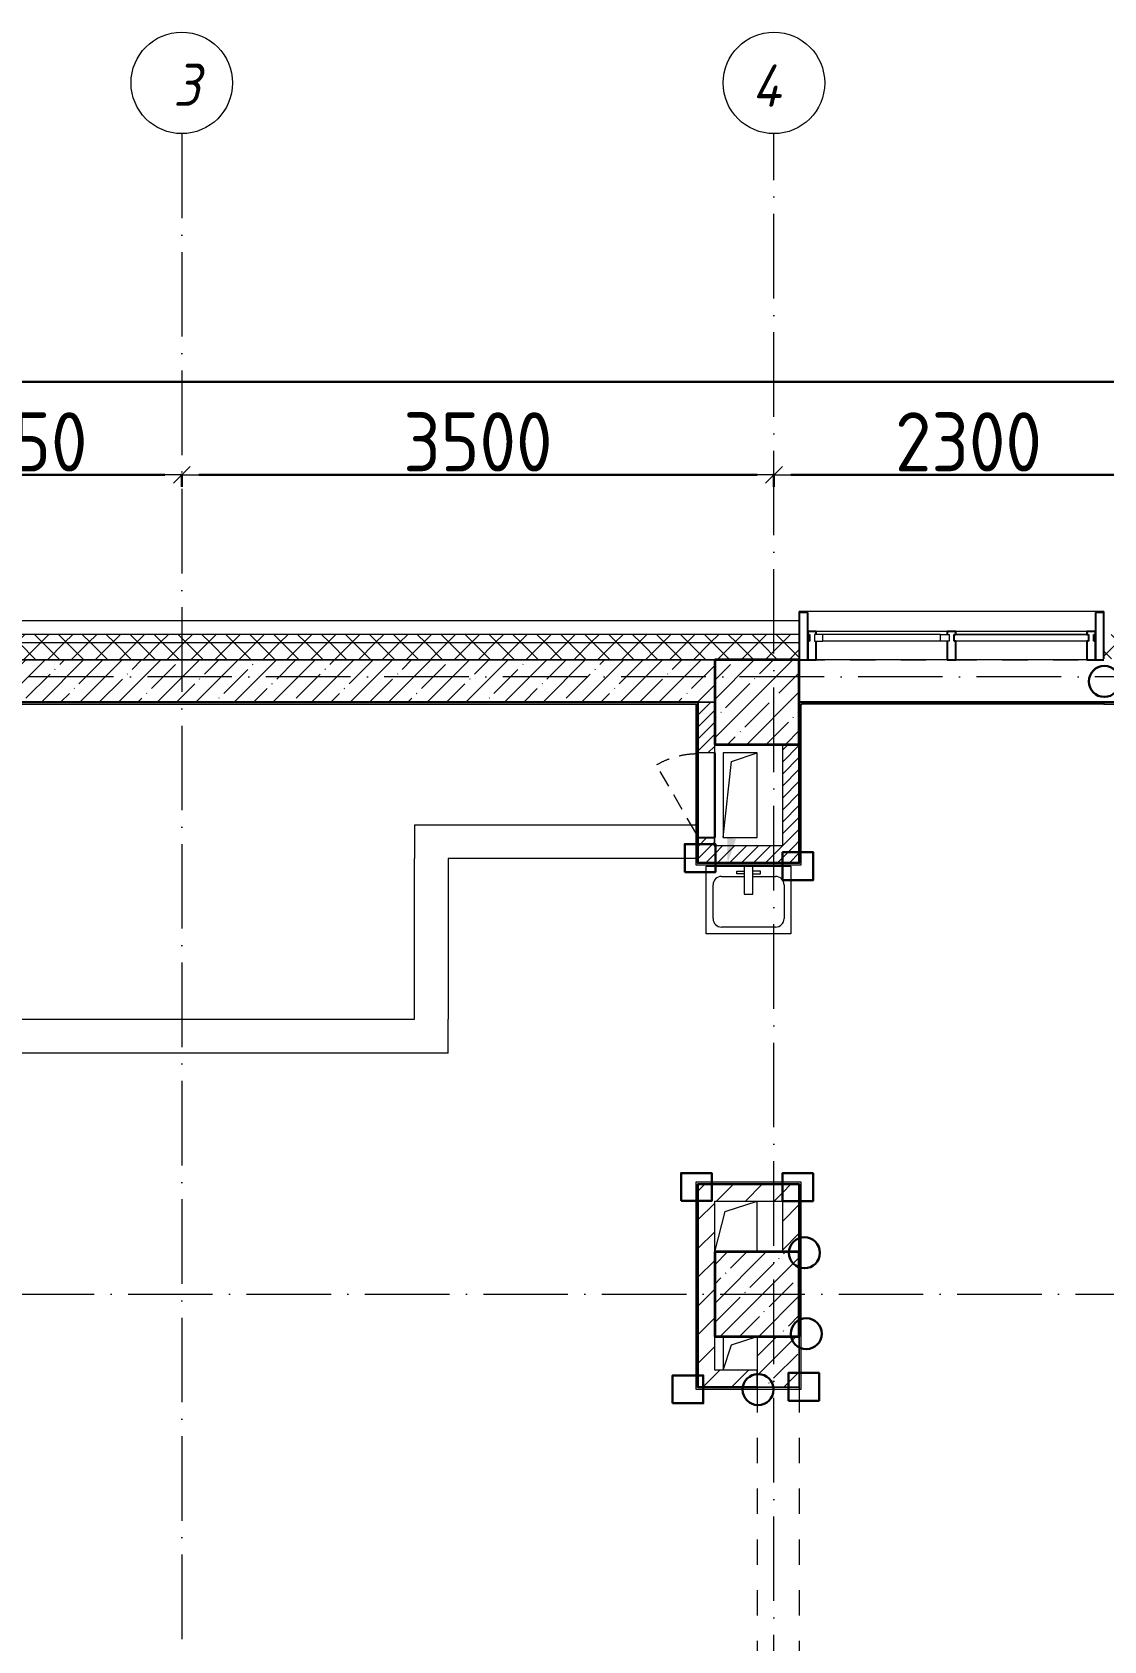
# Model space of a CAD drawing. Header units: millimetres. Extents: x -213536 to 1564669, y -45299 to 942238.
# Drawn here: x 434108 to 440442, y 468985 to 478497 of the extents above; entities that cross this region are included whole.
import ezdxf

# ---------------------------------------------------------------- set-up
doc = ezdxf.new("R2010")
doc.units = ezdxf.units.MM
for name, pattern in [('200_ШТРИХ_ш1п0_6_', [160, 100, -60]), ('50_200_ШТРИХ_1Т_ш5_п1_п1_', [700, 500, -100, 0, -100]), ('Штрих короткий', [300, 150, -150])]:
    doc.linetypes.add(name, pattern=pattern)
for name, color, linetype, lineweight in [('0-1', 7, 'Continuous', 5), ('0-2', 7, 'Continuous', 9), ('2) ПГП 4м', 4, 'Continuous', 30), ('3) ЖБ 4м', 3, 'Continuous', 30), ('3.1) ЖБ окна 1.2 м', 102, 'Continuous', 30), ('4) Метл уголки', 6, 'Continuous', 30), ('5) Швы', 2, 'Continuous', 30), ('6) Мини окна 0.4 -', 10, 'Continuous', 30), ('Импосты витража', 7, 'Continuous', 9), ('Импосты витража-1', 7, 'Continuous', 25), ('Каркас_Импост', 7, 'Continuous', 13), ('Несущие колонны', 7, 'Continuous', 9), ('Несущие колонны-1', 7, 'Continuous', 35), ('Обобщенные модели', 7, 'Continuous', 9), ('Общие ребра', 7, 'Continuous', 9), ('Окна', 7, 'Continuous', 9), ('Оси', 7, 'Continuous', 9), ('Оси-1', 7, 'Continuous', 20), ('Оси-2', 7, '50_200_ШТРИХ_1Т_ш5_п1_п1_', 9), ('Остекление-1', 7, 'Continuous', 9), ('Открывание в плане-2', 7, '200_ШТРИХ_ш1п0_6_', 9), ('Перемычка-1', 7, 'Штрих короткий', 9), ('Размеры', 7, 'Continuous', 15), ('Стены', 7, 'Continuous', 9), ('Стены-1', 7, 'Continuous', 13), ('Текстовые примечания', 7, 'Continuous', 9), ('Штриховка разреза-1', 7, 'Continuous', 9)]:
    doc.layers.add(name, color=color, linetype=linetype, lineweight=lineweight)
doc.layers.add('Каркас_Импост-2', color=7, linetype='Continuous', lineweight=9, true_color=0xaaaaaa)
doc.layers.add('Сантехнические приборы-1', color=7, linetype='Continuous', lineweight=9, true_color=0xaaaaaa)
doc.layers.get('0-2').off()
doc.styles.add('ISOCPEUR_I_1', font='isocpeui.ttf', dxfattribs={"width": 0.85, "height": 2.5})
doc.styles.add('СПДС', font='isocpeur.ttf', dxfattribs={"width": 0.9})
doc.dimstyles.new('Размера А3', dxfattribs={"dimtxt": 200, "dimasz": 100, "dimexe": 70, "dimexo": 100, "dimgap": 20, "dimtad": 1, "dimdec": 0, "dimrnd": 10, "dimzin": 0, "dimdsep": 46, "dimtxsty": 'СПДС', "dimblk": 'ARROWHEAD_6', "dimcen": 1, "dimclrd": 256, "dimclre": 256, "dimclrt": 256, "dimazin": 0, "dimtfac": 1, "dimtdec": 0, "dimtmove": 2, "dimatfit": 3, "dimfxl": 1, "dimtolj": 1, "dimtzin": 0, "dimarcsym": 0})
pattern_1 = [(45, (0, 0), (-70.71068, 70.71068), []), (135, (0, 0), (-70.71068, -70.71068), [])]
pattern_2 = [(45, (0, 0), (-35.35534, 35.35534), [])]
pattern_3 = [(45, (0, 0), (-114.04925, 114.04925), []), (45, (114.05, 0), (-114.04925, 114.04925), [201.612, -40.322, 3.353, -36.97])]
pattern_4 = [(45, (0, 0), (-84.8528, 84.8528), [])]

# ---------------------------------------------------------------- blocks, each defined once
blk = doc.blocks.new('Ось сетки - Круг_Ø6_00__ISO-2_5_0_9K_-16731441-АИ2_03_План отделки стен 3-го этажа _Часть 2_')
at = {"layer": 'Оси-1'}
blk.add_circle((0, 0), 3, dxfattribs=at)
blk = doc.blocks.new('ARROWHEAD_6')
at = {"color": 0, "linetype": 'Continuous'}
for p, q in [((0, 0), (-1, 0)), ((-0.5, -0.5), (0.5, 0.5))]:
    blk.add_line(p, q, dxfattribs=at)
blk = doc.blocks.new('*D4680')
at = {"layer": 'Defpoints', "color": 0, "transparency": 16777216}
for p in [(433042.1, 475985.4), (434992.1, 475985.4), (434992.1, 475879.3)]:
    blk.add_point(p, dxfattribs=at)
at = {"layer": 'Размеры', "lineweight": -2, "transparency": 16777216}
for p, q in [((433042.1, 475885.4), (433042.1, 475809.3)), ((433142.1, 475879.3), (434892.1, 475879.3)), ((434992.1, 475885.4), (434992.1, 475809.3))]:
    blk.add_line(p, q, dxfattribs=at)
at = {"layer": 'Размеры', "lineweight": -2, "transparency": 16777216, "xscale": 100, "yscale": 100, "zscale": 100, "rotation": 180}
blk.add_blockref('ARROWHEAD_6', (433042.1, 475879.3), dxfattribs=at)
at = {"layer": 'Размеры', "lineweight": -2, "transparency": 16777216, "xscale": 100, "yscale": 100, "zscale": 100}
blk.add_blockref('ARROWHEAD_6', (434992.1, 475879.3), dxfattribs=at)
at = {"layer": 'Размеры', "transparency": 16777216, "insert": (434017.1, 476074.3), "char_height": 350, "width": 2.3, "attachment_point": 5, "style": 'СПДС'}
blk.add_mtext('\\A1;1950', dxfattribs=at)
blk = doc.blocks.new('*D4681')
at = {"layer": 'Defpoints', "color": 0, "transparency": 16777216}
for p in [(434992.1, 475985.4), (438492.1, 475985.4), (438492.1, 475879.3)]:
    blk.add_point(p, dxfattribs=at)
at = {"layer": 'Размеры', "lineweight": -2, "transparency": 16777216}
for p, q in [((434992.1, 475885.4), (434992.1, 475809.3)), ((435092.1, 475879.3), (438392.1, 475879.3)), ((438492.1, 475885.4), (438492.1, 475809.3))]:
    blk.add_line(p, q, dxfattribs=at)
at = {"layer": 'Размеры', "lineweight": -2, "transparency": 16777216, "xscale": 100, "yscale": 100, "zscale": 100, "rotation": 180}
blk.add_blockref('ARROWHEAD_6', (434992.1, 475879.3), dxfattribs=at)
at = {"layer": 'Размеры', "lineweight": -2, "transparency": 16777216, "xscale": 100, "yscale": 100, "zscale": 100}
blk.add_blockref('ARROWHEAD_6', (438492.1, 475879.3), dxfattribs=at)
at = {"layer": 'Размеры', "transparency": 16777216, "insert": (436742.1, 476074.3), "char_height": 350, "width": 2.488, "attachment_point": 5, "style": 'СПДС'}
blk.add_mtext('\\A1;3500', dxfattribs=at)
blk = doc.blocks.new('*D4682')
at = {"layer": 'Defpoints', "color": 0, "transparency": 16777216}
for p in [(438492.1, 475985.4), (440792.1, 475985.4), (440792.1, 475879.3)]:
    blk.add_point(p, dxfattribs=at)
at = {"layer": 'Размеры', "lineweight": -2, "transparency": 16777216}
for p, q in [((438492.1, 475885.4), (438492.1, 475809.3)), ((438592.1, 475879.3), (440692.1, 475879.3)), ((440792.1, 475885.4), (440792.1, 475809.3))]:
    blk.add_line(p, q, dxfattribs=at)
at = {"layer": 'Размеры', "lineweight": -2, "transparency": 16777216, "xscale": 100, "yscale": 100, "zscale": 100, "rotation": 180}
blk.add_blockref('ARROWHEAD_6', (438492.1, 475879.3), dxfattribs=at)
at = {"layer": 'Размеры', "lineweight": -2, "transparency": 16777216, "xscale": 100, "yscale": 100, "zscale": 100}
blk.add_blockref('ARROWHEAD_6', (440792.1, 475879.3), dxfattribs=at)
at = {"layer": 'Размеры', "transparency": 16777216, "insert": (439642.1, 476074.3), "char_height": 350, "width": 2.488, "attachment_point": 5, "style": 'СПДС'}
blk.add_mtext('\\A1;2300', dxfattribs=at)
blk = doc.blocks.new('*D4688')
at = {"layer": 'Defpoints', "color": 0, "transparency": 16777216}
for p in [(430692.1, 476534.6), (456492.1, 476534.6), (456492.1, 476428.5)]:
    blk.add_point(p, dxfattribs=at)
at = {"layer": 'Размеры', "lineweight": -2, "transparency": 16777216}
for p, q in [((430692.1, 476434.6), (430692.1, 476358.5)), ((430792.1, 476428.5), (456392.1, 476428.5)), ((456492.1, 476434.6), (456492.1, 476358.5))]:
    blk.add_line(p, q, dxfattribs=at)
at = {"layer": 'Размеры', "lineweight": -2, "transparency": 16777216, "xscale": 100, "yscale": 100, "zscale": 100, "rotation": 180}
blk.add_blockref('ARROWHEAD_6', (430692.1, 476428.5), dxfattribs=at)
at = {"layer": 'Размеры', "lineweight": -2, "transparency": 16777216, "xscale": 100, "yscale": 100, "zscale": 100}
blk.add_blockref('ARROWHEAD_6', (456492.1, 476428.5), dxfattribs=at)
at = {"layer": 'Размеры', "transparency": 16777216, "insert": (443592.1, 476623.5), "char_height": 350, "width": 3.111, "attachment_point": 5, "style": 'СПДС'}
blk.add_mtext('\\A1;25800', dxfattribs=at)
blk = doc.blocks.new('BSC_Колонна _Прямоугольная - 500х500-V40-АИ2_03_План отделки стен 3-го этажа _Часть 2_')
at = {"layer": 'Несущие колонны'}
h = blk.add_hatch(dxfattribs=at)
h.set_pattern_fill('FP_48', color=256, style=0, pattern_type=2)
h.set_pattern_definition([(45, (-7700, -49300), (-114.04925, 114.04925), []), (45, (-7585.95, -49300), (-114.04925, 114.04925), [201.613, -40.323, 3.353, -36.97])])
h.paths.add_polyline_path([(-250, -250), (250, -250), (250, 250), (-250, 250), (-250, 155.7)], flags=0)
at = {"layer": 'Несущие колонны-1'}
for p, q in [((250, 250), (-250, 250)), ((-250, 250), (-250, -250)), ((250, -250), (250, 250)), ((-250, -250), (250, -250))]:
    blk.add_line(p, q, dxfattribs=at)
blk = doc.blocks.new('BSC_Колонна _Прямоугольная - 500х500-V50-АИ2_03_План отделки стен 3-го этажа _Часть 2_')
at = {"layer": 'Несущие колонны'}
h = blk.add_hatch(dxfattribs=at)
h.set_pattern_fill('FP_58', color=256, style=0, pattern_type=2)
h.set_pattern_definition([(45, (-7700, -45800), (-114.04925, 114.04925), []), (45, (-7585.95, -45800), (-114.04925, 114.04925), [201.613, -40.323, 3.353, -36.97])])
h.paths.add_polyline_path([(-250, -250), (250, -250), (250, 250), (-250, 250), (-250, -40.6)], flags=0)
at = {"layer": 'Несущие колонны-1'}
for p, q in [((250, 250), (-250, 250)), ((-250, 250), (-250, -250)), ((250, -250), (250, 250)), ((-250, -250), (250, -250))]:
    blk.add_line(p, q, dxfattribs=at)
blk = doc.blocks.new('Проем_Дверь_Прямоугольный - 1800х2700h_оконные проемы-25805030-АИ2_03_План отделки стен 3-го этажа _Часть 2_')
at = {"layer": 'Перемычка-1'}
for p, q in [((900, 125), (-900, 125)), ((900, -125), (-900, -125))]:
    blk.add_line(p, q, dxfattribs=at)
blk = doc.blocks.new('PNS_Панель прямоугольная2 - Нр_Стекло - 40мм-26243474-АИ2_03_План отделки стен 3-го этажа _Часть 2_')
at = {"layer": 'Каркас_Импост'}
for p, q in [((-397.5, 0), (-397.5, 40)), ((-397.5, 40), (-347.5, 40)), ((-347.5, 40), (-347.5, 0)), ((397.5, 40), (347.5, 40)), ((347.5, 40), (347.5, 0)), ((397.5, 0), (397.5, 40)), ((-347.5, 0), (-397.5, 0)), ((347.5, 0), (397.5, 0))]:
    blk.add_line(p, q, dxfattribs=at)
at = {"layer": 'Каркас_Импост-2'}
for p, q in [((-347.5, 40), (347.5, 40)), ((-347.5, 0), (347.5, 0))]:
    blk.add_line(p, q, dxfattribs=at)
blk = doc.blocks.new('Прямоугольный импост - Импост структурный с накладкой - 150мм-25647633-АИ2_03_План отделки стен 3-го этажа _Часть 2_')
at = {"layer": 'Импосты витража-1'}
for p, q in [((-25, 0), (-25, 17)), ((-25, 17), (25, 17)), ((-15, 0), (-25, 0)), ((-15, -40), (-15, 0)), ((25, 17), (25, 0)), ((-25, -150), (-25, -40)), ((-25, -40), (-15, -40)), ((25, -40), (25, -150)), ((25, -150), (-25, -150))]:
    blk.add_line(p, q, dxfattribs=at)
blk = doc.blocks.new('Прямоугольный импост - Импост структурный с накладкой - 150мм-25647642-АИ2_03_План отделки стен 3-го этажа _Часть 2_')
at = {"layer": 'Импосты витража'}
for p, q in [((27275, -100), (28050, -100)), ((27275, -267), (28050, -267))]:
    blk.add_line(p, q, dxfattribs=at)
blk = doc.blocks.new('Прямоугольный импост - Импост структурный с накладкой - 150мм-V161-АИ2_03_План отделки стен 3-го этажа _Часть 2_')
at = {"layer": 'Импосты витража-1'}
for p, q in [((-25, 0), (-25, 17)), ((-25, 17), (25, 17)), ((25, 0), (15, 0)), ((15, 0), (15, -40)), ((25, 17), (25, 0)), ((-25, -150), (-25, -40)), ((15, -40), (25, -40)), ((25, -40), (25, -150)), ((25, -150), (-25, -150))]:
    blk.add_line(p, q, dxfattribs=at)
blk = doc.blocks.new('PNS_Панель прямоугольная1 - Нр_Стекло - 40мм-25259299-АИ2_03_План отделки стен 3-го этажа _Часть 2_')
at = {"layer": 'Остекление-1'}
for p, q in [((-387.5, 40), (387.5, 40)), ((-397.5, 0), (397.5, 0)), ((387.5, 0), (-387.5, 0))]:
    blk.add_line(p, q, dxfattribs=at)
blk = doc.blocks.new('Прямоугольный импост - Импост структурный с накладкой - 150мм-25647644-АИ2_03_План отделки стен 3-го этажа _Часть 2_')
at = {"layer": 'Импосты витража-1'}
for p, q in [((-25, 0), (-25, 17)), ((-25, 17), (25, 17)), ((-15, 0), (-25, 0)), ((-15, -40), (-15, 0)), ((25, 0), (15, 0)), ((15, 0), (15, -40)), ((25, 17), (25, 0)), ((-25, -150), (-25, -40)), ((-25, -40), (-15, -40)), ((15, -40), (25, -40)), ((25, -40), (25, -150)), ((25, -150), (-25, -150))]:
    blk.add_line(p, q, dxfattribs=at)
blk = doc.blocks.new('Прямоугольный импост - Откос НВФ_50х280 мм-25993834-АИ2_03_План отделки стен 3-го этажа _Часть 2_')
at = {"layer": 'Импосты витража-1'}
for p, q in [((-50, 130), (0, 130)), ((-50, -150), (-50, 130)), ((0, 130), (0, -150)), ((0, -150), (-50, -150))]:
    blk.add_line(p, q, dxfattribs=at)
blk = doc.blocks.new('Прямоугольный импост - Откос НВФ_50х280 мм-25993838-АИ2_03_План отделки стен 3-го этажа _Часть 2_')
at = {"layer": 'Импосты витража-1'}
for p, q in [((0, 130), (-50, 130)), ((-50, 130), (-50, -150)), ((0, -144), (0, 130)), ((-50, -150), (0, -150))]:
    blk.add_line(p, q, dxfattribs=at)
blk = doc.blocks.new('Проем_Дверь_Прямоугольный - 1850х3300h_проемы без заполнения-26400613-АИ2_03_План отделки стен 3-го этажа _Часть 2_')
at = {"layer": 'Перемычка-1'}
for p, q in [((925, 125), (-925, 125)), ((925, -125), (-925, -125))]:
    blk.add_line(p, q, dxfattribs=at)
blk = doc.blocks.new('SND_2D_Раковина1 - 400х300-17910372-АИ2_03_План отделки стен 3-го этажа _Часть 2_')
at = {"layer": 'Сантехнические приборы-1'}
for p, q in [((-250, -220), (-250, 180)), ((-250, 180), (250, 180)), ((-160, 120), (-25, 120)), ((-70, 150), (-25, 150)), ((-70, 135), (-70, 150)), ((-25, 135), (-70, 135)), ((-25, 180), (-25, 15)), ((25, 15), (25, 180)), ((70, 150), (25, 150)), ((25, 135), (70, 135)), ((25, 120), (160, 120)), ((70, 135), (70, 150)), ((250, 180), (250, -220)), ((-210, -130), (-210, 70)), ((-25, 15), (25, 15)), ((210, 70), (210, -130)), ((160, -180), (-160, -180)), ((250, -220), (-250, -220))]:
    blk.add_line(p, q, dxfattribs=at)
for centre, start, end in [((-160, 70), 90, 180), ((160, 70), 0, 90), ((-160, -130), 180, 270), ((160, -130), 270, 0)]:
    blk.add_arc(centre, 50, start, end, dxfattribs=at)
blk = doc.blocks.new('AR_Отверстие Ниша - Лючок-32404686-АИ2_03_План отделки стен 3-го этажа _Часть 2_')
at = {"layer": 'Окна'}
for p, q in [((250, 50), (-250, 50)), ((-250, 50), (-250, -50)), ((-250, -50), (250, -50))]:
    blk.add_line(p, q, dxfattribs=at)
blk = doc.blocks.new('Л_Общий_Лючок - Лючок-V203-АИ2_03_План отделки стен 3-го этажа _Часть 2_')
at = {"layer": 'Окна'}
for p, q in [((524, 6), (-24, 6)), ((-24, 6), (-24, 0)), ((500, 0), (524, 0)), ((524, 6), (524, 0))]:
    blk.add_line(p, q, dxfattribs=at)
at = {"layer": 'Открывание в плане-2'}
blk.add_line((26.8, 12), (428.6, 244), dxfattribs=at)
blk.add_arc((6, 0), 488, 1.41609, 30, dxfattribs=at)
blk = doc.blocks.new('154_Фахверк_СКБ_Швеллер - Тип_100_3960_зеркало-29769493-АИ2_03_План отделки стен 3-го этажа _Часть 2_')
at = {"layer": 'Обобщенные модели'}
for p, q in [((175, 50), (125, 50)), ((125, 50), (125, -50)), ((128, 47), (175, 47)), ((128, -47), (128, 47)), ((175, 47), (175, 50)), ((125, -50), (175, -50)), ((175, -47), (128, -47)), ((175, -50), (175, -47))]:
    blk.add_line(p, q, dxfattribs=at)
blk = doc.blocks.new('AR_Отверстие прямоугольное _в плите_ - AR_Отверстие прямоугольное _в плите_-V211-АИ2_03_План отделки стен 3-го этажа _Часть 2_')
at = {"layer": 'Обобщенные модели'}
for p, q in [((100, 250), (-100, 250)), ((-100, 250), (-100, -250)), ((-100, -250), (-50, 200)), ((-50, 200), (100, 250)), ((100, -250), (100, 250)), ((-100, -250), (100, -250))]:
    blk.add_line(p, q, dxfattribs=at)
blk = doc.blocks.new('AR_Отверстие прямоугольное _в плите_ - AR_Отверстие прямоугольное _в плите_-V254-АИ2_03_План отделки стен 3-го этажа _Часть 2_')
at = {"layer": 'Обобщенные модели'}
for p, q in [((-100, 100), (-100, -100)), ((-50, 50), (100, 100)), ((-100, -100), (-50, 50))]:
    blk.add_line(p, q, dxfattribs=at)
blk = doc.blocks.new('AR_Отверстие прямоугольное _в плите_ - AR_Отверстие прямоугольное _в плите_-V257-АИ2_03_План отделки стен 3-го этажа _Часть 2_')
at = {"layer": 'Обобщенные модели'}
for p, q in [((-62.5, 87.5), (125, 150)), ((125, -150), (125, 150)), ((-125, -150), (-62.5, 87.5))]:
    blk.add_line(p, q, dxfattribs=at)
blk = doc.blocks.new('Отлив_СКБ - Отлив витража_120_НВФ-V269-АИ2_03_План отделки стен 3-го этажа _Часть 2_')
at = {"layer": 'Окна'}
for p, q in [((0, 113), (0, 120)), ((1800, 120), (0, 120)), ((1800, 120), (1800, 113)), ((50, 2), (1750, 2))]:
    blk.add_line(p, q, dxfattribs=at)
blk = doc.blocks.new('0125-Р-ОО-Ш2-АР-о_23_10_2024_rvt-1-АИ2_03_План отделки стен 3-го этажа _Часть 2_')
at = {"layer": 'Штриховка разреза-1'}
h = blk.add_hatch(dxfattribs=at)
h.set_pattern_fill('FP_81', color=256, style=0, pattern_type=2)
h.set_pattern_definition(pattern_1)
h.paths.add_polyline_path([(26130, 49650), (26130, 49700), (17950, 49700), (17950, 49650), (23901.5, 49650)], flags=0)
h.paths.add_polyline_path([(15750, 49650), (16950, 49650), (16950, 49700), (15750, 49700)], flags=0)
h.paths.add_polyline_path([(13950, 49650), (13950, 49700), (9750, 49700), (9750, 49650), (12717.6, 49650)], flags=0)
h.paths.add_polyline_path([(7950, 49650), (7950, 49700), (-200, 49700), (-200, 49650), (7125.7, 49650)], flags=0)
h = blk.add_hatch(dxfattribs=at)
h.set_pattern_fill('FP_81', color=256, style=0, pattern_type=2)
h.set_pattern_definition(pattern_1)
h.paths.add_polyline_path([(26130, 49550), (26130, 49650), (17950, 49650), (17950, 49550), (26050, 49550)], flags=0)
h.paths.add_polyline_path([(16950, 49550), (16950, 49650), (15750, 49650), (15750, 49556), (15825, 49556), (15825, 49550), (16450, 49550)], flags=0)
h.paths.add_polyline_path([(13875, 49550), (13875, 49556), (13950, 49556), (13950, 49650), (9750, 49650), (9750, 49556), (9825, 49556), (9825, 49550), (12717.6, 49550)], flags=0)
h.paths.add_polyline_path([(7950, 49550), (7950, 49650), (-100, 49650), (-100, 49550), (7450, 49550)], flags=0)
h = blk.add_hatch(dxfattribs=at)
h.set_pattern_fill('FP_2', color=256, style=0, pattern_type=2)
h.set_pattern_definition(pattern_3)
h.paths.add_polyline_path([(7450, 49300), (7450, 49550), (400, 49550), (400, 49300), (7125.7, 49300)], flags=0)
h = blk.add_hatch(dxfattribs=at)
h.set_pattern_fill('FP_92', color=256, style=0, pattern_type=2)
h.set_pattern_definition(pattern_2)
h.paths.add_polyline_path([(7350, 48350), (7450, 48350), (7450, 48450), (7447, 48450), (7447, 48497), (7353, 48497), (7353, 48450), (7350, 48450)], flags=0)
h.paths.add_polyline_path([(7351, 49000), (7450, 49000), (7450, 49300), (7350, 49300), (7350, 49000)], flags=0)
h = blk.add_hatch(dxfattribs=at)
h.set_pattern_fill('FP_92', color=256, style=0, pattern_type=2)
h.set_pattern_definition(pattern_2)
h.paths.add_polyline_path([(7950, 48450), (7950, 49050), (7850, 49050), (7850, 48450)], flags=0)
h = blk.add_hatch(dxfattribs=at)
h.set_pattern_fill('FP_92', color=256, style=0, pattern_type=2)
h.set_pattern_definition(pattern_2)
h.paths.add_polyline_path([(7456.4, 48350), (7950, 48350), (7950, 48450), (7450, 48450), (7450, 48350)], flags=0)
h = blk.add_hatch(dxfattribs=at)
h.set_pattern_fill('FP_3', color=256, style=0, pattern_type=2)
h.set_pattern_definition(pattern_4)
h.paths.add_polyline_path([(7450, 45350), (7450, 46450), (7350, 46450), (7350, 45350)], flags=0)
h = blk.add_hatch(dxfattribs=at)
h.set_pattern_fill('FP_3', color=256, style=0, pattern_type=2)
h.set_pattern_definition(pattern_4)
h.paths.add_polyline_path([(7850, 46350), (7850, 46450), (7450, 46450), (7450, 46350)], flags=0)
h = blk.add_hatch(dxfattribs=at)
h.set_pattern_fill('FP_3', color=256, style=0, pattern_type=2)
h.set_pattern_definition(pattern_4)
h.paths.add_polyline_path([(7950, 46050), (7950, 46450), (7850, 46450), (7850, 46050)], flags=0)
h = blk.add_hatch(dxfattribs=at)
h.set_pattern_fill('FP_2', color=256, style=0, pattern_type=2)
h.set_pattern_definition(pattern_3)
h.paths.add_polyline_path([(7950, 40550), (7950, 40550), (7950, 43400), (7700, 43400), (7700, 40550)], flags=0)
h.paths.add_polyline_path([(7950, 45250), (7950, 45550), (7700, 45550), (7700, 45250)], flags=0)
h = blk.add_hatch(dxfattribs=at)
h.set_pattern_fill('FP_3', color=256, style=0, pattern_type=2)
h.set_pattern_definition(pattern_4)
h.paths.add_polyline_path([(7700, 45250), (7700, 45350), (7350, 45350), (7350, 45250)], flags=0)
at = {"layer": 'Общие ребра'}
for p, q in [((7950, 49700), (-100, 49700)), ((7950, 49650), (-100, 49650))]:
    blk.add_line(p, q, dxfattribs=at)
at = {"layer": 'Стены'}
for p, q in [((9750, 49300), (7967, 49300)), ((5675, 48575), (7338, 48575)), ((5675, 48575), (5675, 48375)), ((5675, 47425), (5675, 48375)), ((7338, 48375), (5875, 48375)), ((5875, 48375), (5875, 47425)), ((750, 47425), (5675, 47425)), ((5875, 47225), (5875, 47425)), ((5875, 47225), (550, 47225))]:
    blk.add_line(p, q, dxfattribs=at)
at = {"layer": 'Стены-1'}
for p, q in [((7950, 49780), (-100, 49780)), ((7950, 49550), (7950, 49780)), ((400, 49550), (7450, 49550)), ((7450, 49550), (400, 49550)), ((400, 49300), (7450, 49300)), ((7350, 49300), (7350, 49024)), ((7450, 49300), (7350, 49300)), ((7450, 49000), (7450, 49050)), ((7850, 49050), (7850, 48450)), ((7950, 48450), (7950, 49050)), ((7350, 48450), (7350, 48350)), ((7850, 48450), (7450, 48450)), ((7950, 48350), (7950, 48450)), ((7350, 48350), (7450, 48350)), ((7450, 48350), (7950, 48350)), ((7450, 46450), (7350, 46450)), ((7350, 46450), (7350, 45350)), ((7850, 46450), (7450, 46450)), ((7950, 46450), (7850, 46450)), ((7950, 46050), (7950, 46450)), ((7450, 46050), (7450, 46350)), ((7450, 46350), (7850, 46350)), ((7850, 46350), (7850, 46050)), ((7450, 45350), (7450, 45550)), ((7700, 45550), (7700, 45250)), ((7950, 45250), (7950, 45550)), ((7350, 45350), (7350, 45250)), ((7700, 45350), (7450, 45350)), ((7700, 45250), (7700, 45350)), ((7350, 45250), (7700, 45250)), ((7700, 45250), (7950, 45250))]:
    blk.add_line(p, q, dxfattribs=at)
at = {"layer": '0-2'}
for name, p in [('Отлив_СКБ - Отлив витража_120_НВФ-V269-АИ2_03_План отделки стен 3-го этажа _Часть 2_', (7950, 49717)), ('Прямоугольный импост - Откос НВФ_50х280 мм-25993838-АИ2_03_План отделки стен 3-го этажа _Часть 2_', (9750, 49700)), ('BSC_Колонна _Прямоугольная - 500х500-V40-АИ2_03_План отделки стен 3-го этажа _Часть 2_', (7700, 49300)), ('AR_Отверстие прямоугольное _в плите_ - AR_Отверстие прямоугольное _в плите_-V211-АИ2_03_План отделки стен 3-го этажа _Часть 2_', (7600, 48750)), ('SND_2D_Раковина1 - 400х300-17910372-АИ2_03_План отделки стен 3-го этажа _Часть 2_', (7650, 48150)), ('AR_Отверстие прямоугольное _в плите_ - AR_Отверстие прямоугольное _в плите_-V257-АИ2_03_План отделки стен 3-го этажа _Часть 2_', (7575, 46200)), ('BSC_Колонна _Прямоугольная - 500х500-V50-АИ2_03_План отделки стен 3-го этажа _Часть 2_', (7700, 45800)), ('AR_Отверстие прямоугольное _в плите_ - AR_Отверстие прямоугольное _в плите_-V254-АИ2_03_План отделки стен 3-го этажа _Часть 2_', (7600, 45450))]:
    blk.add_blockref(name, p, dxfattribs=at)
at = {"layer": '0-2', "extrusion": (0, 0, -1)}
for name, p in [('Прямоугольный импост - Откос НВФ_50х280 мм-25993834-АИ2_03_План отделки стен 3-го этажа _Часть 2_', (-7950, 49700)), ('Прямоугольный импост - Импост структурный с накладкой - 150мм-V161-АИ2_03_План отделки стен 3-го этажа _Часть 2_', (-8025, 49700)), ('Прямоугольный импост - Импост структурный с накладкой - 150мм-25647633-АИ2_03_План отделки стен 3-го этажа _Часть 2_', (-8850, 49700)), ('Прямоугольный импост - Импост структурный с накладкой - 150мм-25647644-АИ2_03_План отделки стен 3-го этажа _Часть 2_', (-9675, 49700))]:
    blk.add_blockref(name, p, dxfattribs=at)
at = {"layer": '0-2'}
for name, p, rotation in [('PNS_Панель прямоугольная2 - Нр_Стекло - 40мм-26243474-АИ2_03_План отделки стен 3-го этажа _Часть 2_', (8437.5, 49700), 180), ('Прямоугольный импост - Импост структурный с накладкой - 150мм-25647642-АИ2_03_План отделки стен 3-го этажа _Часть 2_', (36100, 49450), 180), ('PNS_Панель прямоугольная1 - Нр_Стекло - 40мм-25259299-АИ2_03_План отделки стен 3-го этажа _Часть 2_', (9262.5, 49700), 180), ('Прямоугольный импост - Импост структурный с накладкой - 150мм-25647642-АИ2_03_План отделки стен 3-го этажа _Часть 2_', (36925, 49450), 180), ('Проем_Дверь_Прямоугольный - 1800х2700h_оконные проемы-25805030-АИ2_03_План отделки стен 3-го этажа _Часть 2_', (8850, 49425), 180), ('Л_Общий_Лючок - Лючок-V203-АИ2_03_План отделки стен 3-го этажа _Часть 2_', (7350, 48500), 89.99999999999986), ('AR_Отверстие Ниша - Лючок-32404686-АИ2_03_План отделки стен 3-го этажа _Часть 2_', (7400, 48750), 269.9999999999998), ('154_Фахверк_СКБ_Швеллер - Тип_100_3960_зеркало-29769493-АИ2_03_План отделки стен 3-го этажа _Часть 2_', (7400, 48625), 269.9999999999998), ('Проем_Дверь_Прямоугольный - 1850х3300h_проемы без заполнения-26400613-АИ2_03_План отделки стен 3-го этажа _Часть 2_', (7825, 44325), 89.99999999999991)]:
    blk.add_blockref(name, p, dxfattribs=dict(at, rotation=rotation))
blk = doc.blocks.new('3этНиз')
at = {"layer": 'Текстовые примечания'}
blk.add_hatch(color=256, dxfattribs=at).paths.add_polyline_path([(438218, 473582.3), (438267.8, 473726.3), (438215.6, 473734.6)], flags=0)
at = {"layer": 'Стены'}
for p, q in [((438659.1, 474535.4), (440442.1, 474535.4)), ((440442.1, 474523.4), (438659.1, 474523.4)), ((438642.1, 473585.4), (438042.1, 473585.4)), ((438042.1, 473573.4), (438642.1, 473573.4))]:
    blk.add_line(p, q, dxfattribs=at)
at = {"layer": 'Стены-1'}
for p, q in [((438042.1, 474535.4), (431092.1, 474535.4)), ((431104.1, 474523.4), (438030.1, 474523.4)), ((438030.1, 474523.4), (438030.1, 473573.4)), ((438042.1, 474259.4), (438042.1, 474535.4)), ((438659.1, 474535.4), (438642.1, 474535.4)), ((438654.1, 474523.4), (438659.1, 474523.4)), ((438654.1, 473573.4), (438654.1, 474523.4)), ((438659.1, 474523.4), (438659.1, 474535.4)), ((440442.1, 474529.4), (440442.1, 474523.4)), ((440442.1, 474523.4), (442630.1, 474523.4)), ((438642.1, 474285.4), (438642.1, 473585.4)), ((438042.1, 473585.4), (438042.1, 473685.4)), ((438030.1, 473573.4), (438042.1, 473573.4)), ((438642.1, 473573.4), (438654.1, 473573.4)), ((438654.1, 471697.4), (438030.1, 471697.4)), ((438030.1, 471697.4), (438030.1, 470473.4)), ((438042.1, 471685.4), (438642.1, 471685.4)), ((438042.1, 470485.4), (438042.1, 471685.4)), ((438642.1, 471685.4), (438642.1, 471285.4)), ((438654.1, 470473.4), (438654.1, 471697.4)), ((438642.1, 470785.4), (438642.1, 470485.4)), ((438030.1, 470473.4), (438654.1, 470473.4)), ((438642.1, 470485.4), (438042.1, 470485.4))]:
    blk.add_line(p, q, dxfattribs=at)
at = {"layer": '0-1'}
blk.add_blockref('0125-Р-ОО-Ш2-АР-о_23_10_2024_rvt-1-АИ2_03_План отделки стен 3-го этажа _Часть 2_', (430692.1, 425235.4), dxfattribs=at)
blk = doc.blocks.new('Ось 3 этаж')
at = {"layer": 'Оси-2'}
for p, q in [((434992.1, 477896.8), (434992.1, 423014.8)), ((438492.1, 423014.8), (438492.1, 477896.8)), ((459092.1, 474685.4), (428373.3, 474685.4)), ((428373.3, 471035.4), (459092.1, 471035.4))]:
    blk.add_line(p, q, dxfattribs=at)
at = {"layer": 'Оси-1', "xscale": 99.99999999999993, "yscale": 99.99999999999993, "zscale": 99.99999999999993, "rotation": 180}
blk.add_blockref('Ось сетки - Круг_Ø6_00__ISO-2_5_0_9K_-16731441-АИ2_03_План отделки стен 3-го этажа _Часть 2_', (434992.1, 478196.8), dxfattribs=at)
at = {"layer": 'Оси-1', "xscale": 99.99999999999993, "yscale": 99.99999999999993, "zscale": 99.99999999999993}
blk.add_blockref('Ось сетки - Круг_Ø6_00__ISO-2_5_0_9K_-16731441-АИ2_03_План отделки стен 3-го этажа _Часть 2_', (438492.1, 478196.8), dxfattribs=at)
at = {"layer": 'Оси', "char_height": 250, "attachment_point": 1, "style": 'ISOCPEUR_I_1'}
for s, insert, width in [('\\fISOCPEUR|b0|i1|c204|p34|;\\W.9;3', (434941, 478310.7), 202.025), ('\\fISOCPEUR|b0|i1|c204|p34|;\\W.9;4', (438361.4, 478305.5), 223.671)]:
    blk.add_mtext(s, dxfattribs=dict(at, insert=insert, width=width))
at = {"layer": 'Размеры'}
for base, p1, p2, picture, middle in [((456492.1, 476428.5), (430692.1, 476534.6), (456492.1, 476534.6), '*D4688', (443592.1, 476623.5)), ((434992.1, 475879.3), (433042.1, 475985.4), (434992.1, 475985.4), '*D4680', (434017.1, 476074.3)), ((438492.1, 475879.3), (434992.1, 475985.4), (438492.1, 475985.4), '*D4681', (436742.1, 476074.3)), ((440792.1, 475879.3), (438492.1, 475985.4), (440792.1, 475985.4), '*D4682', (439642.1, 476074.3))]:
    dim = blk.add_linear_dim(base=base, p1=p1, p2=p2, dimstyle='Размера А3', override={"dimtxt": 350}, dxfattribs=at)
    dim.commit()
    dim.dimension.update_dxf_attribs({"geometry": picture, "text_midpoint": middle})

msp = doc.modelspace()

# ---------------------------------------------------------------- linework, layer by layer
at = {"layer": '2) ПГП 4м'}
for points in [[(438642.1, 474285.4), (438642.1, 473585.4), (438042.1, 473585.4), (438042.1, 474535.4)], [(438392.1, 470485.4), (438042.1, 470485.4), (438042.1, 471685.4), (438642.1, 471685.4), (438642.1, 471285.4)]]:
    msp.add_lwpolyline(points, dxfattribs=at)
at = {"layer": '3) ЖБ 4м'}
for points in [[(430842.1, 474285.4), (431092.1, 474285.4), (431092.1, 474535.4), (438042.1, 474535.4)], [(438642.1, 474285.4), (438642.1, 474535.4)], [(438642.1, 470785.4), (438642.1, 471285.4)]]:
    msp.add_lwpolyline(points, dxfattribs=at)
at = {"layer": '3.1) ЖБ окна 1.2 м'}
msp.add_lwpolyline([(442630.1, 474535.4), (438642.1, 474535.4)], dxfattribs=at)
at = {"layer": '4) Метл уголки'}
for points in [[(437964.8, 473531.2), (438146.1, 473531.2), (438146.1, 473695.9), (437964.8, 473695.9)], [(438543.6, 473483.4), (438724.8, 473483.4), (438724.8, 473648.1), (438543.6, 473648.1)], [(437943.6, 471586.3), (438124.9, 471586.3), (438124.9, 471751.1), (437943.6, 471751.1)], [(438542.1, 471585.4), (438723.4, 471585.4), (438723.4, 471750.2), (438542.1, 471750.2)], [(437893.1, 470390.4), (438074.3, 470390.4), (438074.3, 470555.1), (437893.1, 470555.1)], [(438577.5, 470405), (438758.8, 470405), (438758.8, 470569.7), (438577.5, 470569.7)]]:
    msp.add_lwpolyline(points, close=True, dxfattribs=at)
at = {"layer": '5) Швы'}
for centre in [(440445, 474658), (438672.7, 471279.7), (438683.4, 470801.5), (438398.4, 470471.1)]:
    msp.add_circle(centre, 91.6, dxfattribs=at)
at = {"layer": '6) Мини окна 0.4 -'}
msp.add_lwpolyline([(438142.1, 473735.4), (438142.1, 474235.4)], dxfattribs=at)

# ---------------------------------------------------------------- block references
at = {"color": 5, "lineweight": 30}
msp.add_blockref('Ось 3 этаж', (0, 0), dxfattribs=at)
at = {"layer": '3) ЖБ 4м'}
msp.add_blockref('3этНиз', (0, 0), dxfattribs=at)

doc.saveas('drawing.dxf')
